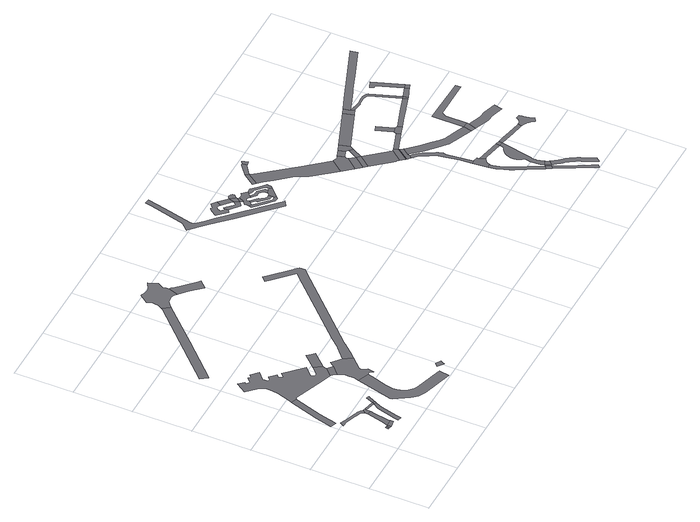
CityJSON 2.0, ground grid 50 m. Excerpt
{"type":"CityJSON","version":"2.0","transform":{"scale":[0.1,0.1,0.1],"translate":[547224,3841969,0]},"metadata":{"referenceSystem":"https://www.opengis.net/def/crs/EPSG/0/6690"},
"CityObjects":{
"road1":{"type":"Road","geometry":[{"type":"MultiSurface","lod":"1","boundaries":[[[0,1,2,3]]]}]},
"road2":{"type":"Road","attributes":{"RoadStructureAttribute.sectionType":"1"},"geometry":[{"type":"MultiSurface","lod":"1","boundaries":[[[3,2,4,5]]]}]},
"road3":{"type":"Road","geometry":[{"type":"MultiSurface","lod":"1","boundaries":[[[6,5,4,7]]]}]},
"road4":{"type":"Road","attributes":{"RoadStructureAttribute.sectionType":"1"},"geometry":[{"type":"MultiSurface","lod":"1","boundaries":[[[8,9,10,11,12,13,14,15,16,17,18,19,20,21,22,23]]]}]},
"road5":{"type":"Road","attributes":{"RoadStructureAttribute.sectionType":"1"},"geometry":[{"type":"MultiSurface","lod":"1","boundaries":[[[24,25,26,27,28,29,30,31]]]}]},
"road6":{"type":"Road","attributes":{"RoadStructureAttribute.sectionType":"1"},"geometry":[{"type":"MultiSurface","lod":"1","boundaries":[[[32,33,5,6,34,35,36,37]]]}]},
"road7":{"type":"Road","geometry":[{"type":"MultiSurface","lod":"1","boundaries":[[[23,22,32,37,38,39,40]]]}]},
"road8":{"type":"Road","geometry":[{"type":"MultiSurface","lod":"1","boundaries":[[[41,42,43,44,45,46,47,48,49,50]]]}]},
"road9":{"type":"Road","geometry":[{"type":"MultiSurface","lod":"1","boundaries":[[[40,39,41,51]]]}]},
"road10":{"type":"Road","geometry":[{"type":"MultiSurface","lod":"1","boundaries":[[[51,41,50,52]]]}]},
"road11":{"type":"Road","geometry":[{"type":"MultiSurface","lod":"1","boundaries":[[[53,54,55,51,52]]]}]},
"road12":{"type":"Road","geometry":[{"type":"MultiSurface","lod":"1","boundaries":[[[56,57,58,59,60,61,62,63,64,65,66,67,68,69,70,71,72,73,74,75,76,77,78,79,80,81,82,83,84,85,86,87,24,31,88,89,90,91,92,93,94,95,96]]]}]},
"road13":{"type":"Road","attributes":{"RoadStructureAttribute.sectionType":"1"},"geometry":[{"type":"MultiSurface","lod":"1","boundaries":[[[97,98,99,100,101,102,103,104,105,106,107,108,109,110,111,112,113,114,115,116,117,118,119]]]}]},
"road14":{"type":"Road","geometry":[{"type":"MultiSurface","lod":"1","boundaries":[[[93,92,120,121,122,123,124]]]}]},
"road15":{"type":"Road","geometry":[{"type":"MultiSurface","lod":"1","boundaries":[[[125,126,127,124,123,128,129,130,131,132,133,97,119,134,135,136,137,138,139,140,141]]]}]},
"road16":{"type":"Road","geometry":[{"type":"MultiSurface","lod":"1","boundaries":[[[142,143,144,145,96,95]]]}]},
"road17":{"type":"Road","attributes":{"RoadStructureAttribute.sectionType":"7"},"geometry":[{"type":"MultiSurface","lod":"1","boundaries":[[[146,147,148,149,150,151,152]]]}]},
"road18":{"type":"Road","geometry":[{"type":"MultiSurface","lod":"1","boundaries":[[[153,154,155,156,157]]]}]},
"road19":{"type":"Road","geometry":[{"type":"MultiSurface","lod":"1","boundaries":[[[158,159,160,161,162,163,164,165,166,167,168,169,146,152,170,171,172,173,174,175,176,177,178,179,180,181,182,183,184,185]]]}]},
"road20":{"type":"Road","geometry":[{"type":"MultiSurface","lod":"1","boundaries":[[[186,187,188,189,190,191,192,193,194,195,196,197,198,199,200,201,202,203,204,205,206,207,141,140,208]]]}]},
"road21":{"type":"Road","attributes":{"RoadStructureAttribute.sectionType":"1"},"geometry":[{"type":"MultiSurface","lod":"1","boundaries":[[[209,210,211,212,213,214,215,216,217,218,180,179]]]}]},
"road22":{"type":"Road","geometry":[{"type":"MultiSurface","lod":"1","boundaries":[[[219,220,221,222,223,224,225,226,227,228,229,230,231,232,233,234,235,236,237,238,239,240]]]}]},
"road23":{"type":"Road","attributes":{"RoadStructureAttribute.sectionType":"1"},"geometry":[{"type":"MultiSurface","lod":"1","boundaries":[[[241,242,243,244,245,246,247,248,249,250,251,252,253,254,255,256,257,258,259,260,261,262,263,264,265,266,267,268,269]]]}]},
"road24":{"type":"Road","geometry":[{"type":"MultiSurface","lod":"1","boundaries":[[[270,271,272,273,229,228,274,275,276,277,278]]]}]},
"road25":{"type":"Road","geometry":[{"type":"MultiSurface","lod":"1","boundaries":[[[240,239,279,278,280]]]}]},
"road26":{"type":"Road","geometry":[{"type":"MultiSurface","lod":"1","boundaries":[[[280,278,277,281,282,283]]]}]},
"road27":{"type":"Road","geometry":[{"type":"MultiSurface","lod":"1","boundaries":[[[281,277,284,285]]]}]},
"road28":{"type":"Road","geometry":[{"type":"MultiSurface","lod":"1","boundaries":[[[286,287,288,289,290,291,292,293,294,295,296,297,298,299]]]}]},
"road29":{"type":"Road","geometry":[{"type":"MultiSurface","lod":"1","boundaries":[[[300,301,302,303,304,305,306,280,283]]]}]},
"road30":{"type":"Road","geometry":[{"type":"MultiSurface","lod":"1","boundaries":[[[307,308,309,310,285,284,311,312,313,286,299,314,315,316,317,318,319,320,321,322,323,324,325]]]}]},
"road31":{"type":"Road","geometry":[{"type":"MultiSurface","lod":"1","boundaries":[[[326,327,328,329,330,316,315,331,332,333,334,335,336,337]]]}]},
"road32":{"type":"Road","geometry":[{"type":"MultiSurface","lod":"1","boundaries":[[[338,339,340,341,342,343,322,321,344,345,346,347,348,349,350]]]}]},
"road33":{"type":"Road","geometry":[{"type":"MultiSurface","lod":"1","boundaries":[[[350,349,351,352,337,336,294,293,353,354,355]]]}]},
"road34":{"type":"Road","geometry":[{"type":"MultiSurface","lod":"1","boundaries":[[[356,357,358,359,360,361,325,324,362,363,364,365,366,367,368,355,354]]]}]},
"road35":{"type":"Road","geometry":[{"type":"MultiSurface","lod":"1","boundaries":[[[369,370,371,372]]]}]},
"road36":{"type":"Road","attributes":{"RoadStructureAttribute.sectionType":"1"},"geometry":[{"type":"MultiSurface","lod":"1","boundaries":[[[373,374,375,369,372,376,377,378]]]}]},
"road37":{"type":"Road","attributes":{"RoadStructureAttribute.sectionType":"1"},"geometry":[{"type":"MultiSurface","lod":"1","boundaries":[[[379,380,381,382,372,371,383,384,385,386,387,388,389,390,391]]]}]},
"road38":{"type":"Road","geometry":[{"type":"MultiSurface","lod":"1","boundaries":[[[392,378,377,393,394]]]}]},
"road39":{"type":"Road","geometry":[{"type":"MultiSurface","lod":"1","boundaries":[[[395,396,397,391,390,398,399,400,401,402]]]}]},
"road40":{"type":"Road","attributes":{"RoadStructureAttribute.sectionType":"1"},"geometry":[{"type":"MultiSurface","lod":"1","boundaries":[[[399,398,403,404]]]}]},
"road41":{"type":"Road","geometry":[{"type":"MultiSurface","lod":"1","boundaries":[[[404,403,405,406]]]}]},
"road42":{"type":"Road","attributes":{"RoadStructureAttribute.sectionType":"1"},"geometry":[{"type":"MultiSurface","lod":"1","boundaries":[[[407,408,406,405,409,410,411,412,413,414,415,416]]]}]},
"road43":{"type":"Road","attributes":{"RoadStructureAttribute.sectionType":"1"},"geometry":[{"type":"MultiSurface","lod":"1","boundaries":[[[417,402,401,418]]]}]},
"road44":{"type":"Road","attributes":{"RoadStructureAttribute.sectionType":"1"},"geometry":[{"type":"MultiSurface","lod":"1","boundaries":[[[419,404,406,420]]]}]},
"road45":{"type":"Road","geometry":[{"type":"MultiSurface","lod":"1","boundaries":[[[421,422,416,415,423,424,425]]]}]},
"road46":{"type":"Road","geometry":[{"type":"MultiSurface","lod":"1","boundaries":[[[426,417,418,419,420,427]]]}]},
"road47":{"type":"Road","attributes":{"RoadStructureAttribute.sectionType":"1"},"geometry":[{"type":"MultiSurface","lod":"1","boundaries":[[[428,429,430,431,432,433,434,435,436,437,438,439,440,441,442,443,444,445,446,447,448,449,450,451,452,453,454,455,456]]]}]},
"road48":{"type":"Road","attributes":{"RoadStructureAttribute.sectionType":"1"},"geometry":[{"type":"MultiSurface","lod":"1","boundaries":[[[457,458,459,460,461,462,463,464,465,466,467,468,469,470,471,472,473,474]]]}]},
"road49":{"type":"Road","attributes":{"RoadStructureAttribute.sectionType":"1"},"geometry":[{"type":"MultiSurface","lod":"1","boundaries":[[[425,424,475,476]]]}]},
"road50":{"type":"Road","attributes":{"RoadStructureAttribute.sectionType":"1"},"geometry":[{"type":"MultiSurface","lod":"1","boundaries":[[[476,475,477,478,479,442,441,480,481]]]}]},
"road51":{"type":"Road","geometry":[{"type":"MultiSurface","lod":"1","boundaries":[[[482,456,455,483,465,464,484,485,486,487,488,489,490,491]]]}]},
"road52":{"type":"Road","geometry":[{"type":"MultiSurface","lod":"1","boundaries":[[[474,473,492,493]]]}]},
"road53":{"type":"Road","geometry":[{"type":"MultiSurface","lod":"1","boundaries":[[[494,474,493,495,496]]]}]},
"road54":{"type":"Road","attributes":{"RoadStructureAttribute.sectionType":"1"},"geometry":[{"type":"MultiSurface","lod":"1","boundaries":[[[497,498,493,492,499,500]]]}]},
"road55":{"type":"Road","geometry":[{"type":"MultiSurface","lod":"1","boundaries":[[[501,502,503,494,496,504]]]}]},
"road56":{"type":"Road","geometry":[{"type":"MultiSurface","lod":"1","boundaries":[[[505,506,507,508,509,510,511,512,513,514,515,516,517,518,519,520,521,522,523,524,525,526,527,528,529,530,531,532,533,534,535,536,537,504,496,538,539,540,541,542,543,544,545,546,547,548,549,550,551,552,553,554,555,556,557,558,559,560,561,562,563,564,565,566,567,568,569,570,571]]]}]},
"road57":{"type":"Road","attributes":{"RoadStructureAttribute.sectionType":"1"},"geometry":[{"type":"MultiSurface","lod":"1","boundaries":[[[491,490,572,573,574,575,576,577]]]}]},
"road58":{"type":"Road","geometry":[{"type":"MultiSurface","lod":"1","boundaries":[[[576,578,579,580,581,582,583,584,585,586,587,588,589,590,591,592,593,594,595,596,597,598,599,494,503,600,601,602,603,604,605,606,607,608,609]]]}]},
"road59":{"type":"Road","attributes":{"RoadStructureAttribute.sectionType":"1"},"geometry":[{"type":"MultiSurface","lod":"1","boundaries":[[[610,611,421,425,612,613]]]}]},
"road60":{"type":"Road","attributes":{"RoadStructureAttribute.sectionType":"1"},"geometry":[{"type":"MultiSurface","lod":"1","boundaries":[[[614,615,616,617,618,619,620,621,622,623,481,480,624,625,626,627,628,629,630,631,632]]]}]},
"road61":{"type":"Road","attributes":{"RoadStructureAttribute.sectionType":"1"},"geometry":[{"type":"MultiSurface","lod":"1","boundaries":[[[633,426,427,634]]]}]},
"road62":{"type":"Road","geometry":[{"type":"MultiSurface","lod":"1","boundaries":[[[577,576,609,635]]]}]},
"road63":{"type":"Road","geometry":[{"type":"MultiSurface","lod":"1","boundaries":[[[636,637,638,639]]]}]},
"road64":{"type":"Road","geometry":[{"type":"MultiSurface","lod":"1","boundaries":[[[639,638,610,613,640,641]]]}]},
"road65":{"type":"Road","attributes":{"RoadStructureAttribute.sectionType":"1"},"geometry":[{"type":"MultiSurface","lod":"1","boundaries":[[[642,643,644,635,609,645,646,647,648,649]]]}]},
"road66":{"type":"Road","geometry":[{"type":"MultiSurface","lod":"1","boundaries":[[[632,631,650,651,652]]]}]},
"road67":{"type":"Road","geometry":[{"type":"MultiSurface","lod":"1","boundaries":[[[653,633,634,654,655]]]}]},
"road68":{"type":"Road","attributes":{"RoadStructureAttribute.sectionType":"1"},"geometry":[{"type":"MultiSurface","lod":"1","boundaries":[[[656,657,658,659,660,661,641,640,662,663,664,665,666]]]}]},
"road69":{"type":"Road","attributes":{"RoadStructureAttribute.sectionType":"1"},"geometry":[{"type":"MultiSurface","lod":"1","boundaries":[[[667,668,669,651,650,670,671,672,673]]]}]},
"road70":{"type":"Road","geometry":[{"type":"MultiSurface","lod":"1","boundaries":[[[674,675,676,677,678,679,680,681,649,648,682,683,684,685,686,687,688,689,690,691,692,693,694,695,696,697,698,699,700,701,702,703]]]}]},
"road71":{"type":"Road","attributes":{"RoadStructureAttribute.sectionType":"1"},"geometry":[{"type":"MultiSurface","lod":"1","boundaries":[[[704,705,706,707,708,709,710,711,655,654,712,713,714,715,716,717,718,656,719]]]}]},
"road72":{"type":"Road","attributes":{"RoadStructureAttribute.sectionType":"1"},"geometry":[{"type":"MultiSurface","lod":"1","boundaries":[[[720,721,632,652,722,723,724,725]]]}]},
"road73":{"type":"Road","geometry":[{"type":"MultiSurface","lod":"1","boundaries":[[[719,656,666,726]]]}]},
"road74":{"type":"Road","attributes":{"RoadStructureAttribute.sectionType":"1"},"geometry":[{"type":"MultiSurface","lod":"1","boundaries":[[[727,719,726,728,729,730,731,732]]]}]},
"road75":{"type":"Road","geometry":[{"type":"MultiSurface","lod":"1","boundaries":[[[733,734,735,736,727,737]]]}]},
"road76":{"type":"Road","attributes":{"RoadStructureAttribute.sectionType":"1"},"geometry":[{"type":"MultiSurface","lod":"1","boundaries":[[[738,739,740,653,655,741,742,743,744,745]]]}]},
"road77":{"type":"Road","geometry":[{"type":"MultiSurface","lod":"1","boundaries":[[[737,727,732,746]]]}]}
},
"vertices":[
[176,193,0],[172,165,0],[187,163,0],[190,191,0],
[209,159,0],[207,188,0],
[266,192,0],[268,169,0],
[263,447,0],[238,462,0],[231,464,0],[215,470,0],[208,472,0],[140,496,0],[75,523,0],[57,487,0],[106,483,0],[191,451,0],[197,449,0],[210,445,0],[231,437,0],[246,424,0],[256,404,0],[276,430,0],
[124,960,0],[43,710,0],[7,575,0],[12,567,0],[55,553,0],[59,568,0],[93,705,0],[168,939,0],
[259,379,0],[226,252,0],[265,215,0],[265,230,0],[287,345,0],[291,371,0],
[294,385,0],[296,410,0],[298,425,0],
[381,389,0],[347,336,0],[303,183,0],[296,145,0],[296,141,0],[327,132,0],[329,138,0],[336,176,0],[374,323,0],[399,376,0],
[388,404,0],
[406,391,0],
[411,401,0],[438,459,0],[413,469,0],
[493,927,0],[476,927,0],[466,937,0],[460,952,0],[465,967,0],[527,1027,0],[381,1168,0],[354,1141,0],[331,1170,0],[351,1191,0],[303,1243,0],[283,1225,0],[273,1222,0],[258,1230,0],[258,1255,0],[262,1270,0],[322,1328,0],[265,1380,0],[244,1359,0],[226,1377,0],[189,1341,0],[159,1366,0],[169,1376,0],[131,1418,0],[73,1334,0],[148,1258,0],[160,1239,0],[170,1216,0],[176,1191,0],[176,1146,0],[167,1094,0],[133,986,0],[183,951,0],[341,890,0],[399,871,0],[496,834,0],[519,825,0],[584,887,0],[581,890,0],[593,923,0],[549,985,0],
[569,610,0],[489,307,0],[492,285,0],[568,165,0],[583,146,0],[611,121,0],[636,106,0],[669,89,0],[915,11,0],[932,102,0],[914,106,0],[696,172,0],[671,186,0],[645,209,0],[623,233,0],[615,246,0],[605,278,0],[602,306,0],[599,336,0],[604,366,0],[613,401,0],[652,536,0],[662,571,0],
[525,820,0],[539,810,0],[550,793,0],[556,783,0],[625,848,0],
[719,834,0],[679,871,0],[659,889,0],[562,773,0],[565,767,0],[572,748,0],[578,723,0],[580,703,0],[578,648,0],[682,574,0],[704,544,0],[716,602,0],[689,639,0],[688,649,0],[696,669,0],[779,754,0],[732,822,0],
[700,1037,0],[676,1060,0],[648,1090,0],[607,1046,0],
[647,2311,0],[640,2301,0],[237,1891,0],[53,1705,0],[96,1643,0],[399,1952,0],[689,2250,0],
[1031,128,0],[1036,140,0],[996,164,0],[969,139,0],[1017,100,0],
[857,2530,0],[799,2499,0],[780,2494,0],[755,2497,0],[735,2504,0],[722,2510,0],[710,2516,0],[658,2443,0],[668,2418,0],[671,2396,0],[671,2368,0],[664,2345,0],[700,2261,0],[702,2263,0],[709,2269,0],[725,2281,0],[742,2292,0],[772,2297,0],[795,2297,0],[820,2287,0],[829,2280,0],[842,2270,0],[871,2355,0],[866,2380,0],[863,2405,0],[871,2425,0],[883,2443,0],[891,2452,0],
[889,873,0],[906,896,0],[1482,1484,0],[1486,1488,0],[1505,1507,0],[1514,1520,0],[1516,1534,0],[1517,1549,0],[1512,1565,0],[1487,1593,0],[1480,1599,0],[1336,1737,0],[1300,1772,0],[1262,1732,0],[1300,1696,0],[1440,1562,0],[1447,1555,0],[1447,1550,0],[1425,1528,0],[905,994,0],[846,931,0],[830,915,0],[802,778,0],
[893,2223,0],[953,2162,0],[956,2158,0],[999,2114,0],[1027,2144,0],[1054,2173,0],[1056,2175,0],[1037,2193,0],[892,2333,0],[884,2345,0],
[1870,2485,0],[1846,2463,0],[1838,2455,0],[1837,2456,0],[1825,2467,0],[1800,2445,0],[1767,2396,0],[1844,2318,0],[1861,2330,0],[1869,2335,0],[1863,2365,0],[1849,2365,0],[1839,2375,0],[1833,2387,0],[1838,2408,0],[1846,2418,0],[1856,2425,0],[1861,2425,0],[1868,2425,0],[1878,2420,0],[1886,2413,0],[1910,2451,0],
[1665,2938,0],[1654,2889,0],[1641,2838,0],[1596,2652,0],[1577,2582,0],[1529,2532,0],[1522,2524,0],[1529,2518,0],[1631,2418,0],[1702,2348,0],[1796,2256,0],[1992,2064,0],[2039,2018,0],[2098,1960,0],[2120,1975,0],[2145,1991,0],[2140,1995,0],[2104,2030,0],[2055,2077,0],[2031,2100,0],[1830,2295,0],[1734,2387,0],[1683,2437,0],[1620,2498,0],[1614,2526,0],[1614,2528,0],[1612,2538,0],[1669,2780,0],[1706,2934,0],
[1945,2314,0],[1942,2311,0],[1890,2362,0],[1874,2378,0],[1950,2271,0],[1957,2271,0],[1969,2281,0],[1987,2296,0],[1969,2336,0],
[1961,2343,0],[1981,2384,0],
[2014,2332,0],[2016,2340,0],[2016,2342,0],
[2004,2276,0],[2024,2317,0],
[1978,2216,0],[1968,2191,0],[2049,2116,0],[2063,2103,0],[2090,2078,0],[2114,2055,0],[2144,2053,0],[2162,2071,0],[2149,2081,0],[2114,2083,0],[2077,2119,0],[2069,2127,0],[2066,2131,0],[1995,2201,0],
[2029,2352,0],[2039,2367,0],[2038,2384,0],[2026,2394,0],[2013,2399,0],[2003,2399,0],[1993,2394,0],
[2074,2330,0],[2057,2317,0],[2049,2316,0],[2039,2315,0],[1984,2260,0],[1977,2254,0],[1980,2233,0],[2014,2218,0],[2015,2219,0],[2027,2239,0],[2022,2252,0],[2030,2260,0],[2040,2265,0],[2053,2257,0],[2071,2241,0],[2082,2260,0],[2096,2272,0],[2100,2275,0],[2114,2290,0],
[2121,2131,0],[2101,2153,0],[2092,2163,0],[2083,2173,0],[2085,2188,0],[2050,2185,0],[2044,2176,0],[2078,2144,0],[2080,2142,0],[2119,2105,0],[2149,2101,0],[2145,2131,0],
[2200,2181,0],[2194,2187,0],[2148,2232,0],[2147,2233,0],[2144,2233,0],[2110,2235,0],[2110,2208,0],[2128,2212,0],[2135,2213,0],[2142,2207,0],[2170,2181,0],[2171,2154,0],[2201,2161,0],
[2171,2146,0],[2156,2131,0],[2223,2130,0],[2233,2140,0],[2221,2159,0],
[2248,2154,0],[2253,2194,0],[2246,2200,0],[2191,2252,0],[2149,2291,0],[2144,2291,0],[2115,2262,0],[2123,2258,0],[2131,2257,0],[2149,2256,0],[2152,2256,0],[2163,2246,0],[2220,2194,0],
[2275,2393,0],[2206,2294,0],[2228,2272,0],[2295,2368,0],
[2372,2468,0],[2369,2469,0],[2353,2456,0],[2375,2423,0],[2388,2426,0],[2381,2466,0],
[2577,2016,0],[2550,2047,0],[2302,2355,0],[2296,2366,0],[2267,2232,0],[2318,2169,0],[2429,2038,0],[2458,1984,0],[2478,1946,0],[2488,1929,0],[2490,1924,0],[2631,1758,0],[2713,1859,0],
[2400,2484,0],[2421,2435,0],[2413,2464,0],
[2759,1850,0],[2750,1847,0],[2731,1853,0],[2705,1670,0],[2784,1768,0],[2787,1786,0],[2789,1797,0],[2773,1856,0],
[2746,1622,0],[2825,1720,0],
[2771,1593,0],[2850,1690,0],
[3010,1501,0],[3009,1502,0],[2875,1470,0],[2891,1453,0],[2892,1452,0],[2905,1438,0],[2918,1424,0],[2920,1423,0],[2935,1407,0],[3012,1499,0],
[2832,1878,0],[2847,1819,0],
[2869,1800,0],[2897,1777,0],
[3033,1505,0],[3021,1501,0],[2951,1391,0],[2969,1368,0],[3042,1466,0],
[2892,1901,0],[2916,1810,0],
[3153,1118,0],[3155,1138,0],[3155,1141,0],[3155,1143,0],[3145,1178,0],[3135,1196,0],[3127,1211,0],[3117,1228,0],[3104,1255,0],[3089,1285,0],[3066,1313,0],[3038,1345,0],[3023,1357,0],[3023,1360,0],[3000,1338,0],[3014,1322,0],[3034,1302,0],[3052,1280,0],[3067,1252,0],[3082,1225,0],[3098,1195,0],[3110,1163,0],[3118,1123,0],[3129,1060,0],[3136,1017,0],[3140,993,0],[3140,953,0],[3146,894,0],[3177,899,0],
[3233,622,0],[3220,644,0],[3210,674,0],[3205,694,0],[3197,719,0],[3192,744,0],[3192,764,0],[3192,772,0],[3161,765,0],[3164,746,0],[3170,706,0],[3180,678,0],[3190,646,0],[3203,609,0],[3221,571,0],[3312,407,0],[3335,364,0],[3359,383,0],
[2972,1365,0],[3043,1465,0],
[2981,1354,0],[2987,1349,0],[2998,1340,0],[3024,1381,0],[3067,1438,0],
[3217,890,0],[3154,813,0],[3202,792,0],[3206,799,0],[3211,805,0],[3217,810,0],[3223,815,0],[3230,819,0],[3237,822,0],[3214,871,0],
[3358,321,0],[3382,339,0],
[3373,390,0],[3396,348,0],[3396,347,0],
[3524,70,0],[3427,254,0],[3525,5,0],[3549,23,0],
[3418,386,0],[3413,397,0],[3409,409,0],[3424,378,0],
[3606,81,0],[3602,90,0],[3598,99,0],[3594,108,0],[3590,117,0],[3586,127,0],[3582,136,0],[3578,145,0],[3574,155,0],[3570,164,0],[3566,173,0],[3563,183,0],[3557,194,0],[3551,206,0],[3545,217,0],[3539,228,0],[3532,239,0],[3525,250,0],[3522,253,0],[3517,260,0],[3510,271,0],[3502,281,0],[3493,291,0],[3485,300,0],[3478,307,0],[3472,315,0],[3465,322,0],[3459,330,0],[3453,338,0],[3447,345,0],[3441,353,0],[3435,361,0],[3429,369,0],[3402,338,0],[3409,330,0],[3415,321,0],[3421,313,0],[3428,305,0],[3435,297,0],[3441,289,0],[3448,281,0],[3455,273,0],[3463,264,0],[3471,255,0],[3478,246,0],[3485,237,0],[3492,227,0],[3498,218,0],[3504,208,0],[3510,197,0],[3516,187,0],[3523,173,0],[3526,167,0],[3529,159,0],[3533,149,0],[3537,140,0],[3541,130,0],[3545,120,0],[3549,111,0],[3553,101,0],[3557,92,0],[3561,83,0],[3565,73,0],[3570,62,0],[3579,47,0],[3587,34,0],[3614,67,0],
[3245,824,0],[3252,825,0],[3260,825,0],[3268,824,0],[3420,793,0],[3425,828,0],
[3412,757,0],[3390,747,0],[3372,734,0],[3356,718,0],[3344,699,0],[3335,678,0],[3331,655,0],[3331,633,0],[3335,610,0],[3343,589,0],[3355,570,0],[3366,557,0],[3359,527,0],[3357,513,0],[3356,498,0],[3356,483,0],[3356,468,0],[3357,454,0],[3360,439,0],[3363,424,0],[3366,410,0],[3371,396,0],[3405,421,0],[3401,433,0],[3399,446,0],[3397,458,0],[3396,471,0],[3396,483,0],[3396,496,0],[3397,509,0],[3399,521,0],[3453,787,0],
[3199,1562,0],[3151,1546,0],[3140,1500,0],[3208,1524,0],
[3472,1138,0],[3439,1151,0],[3309,1202,0],[3271,1237,0],[3256,1250,0],[3247,1259,0],[3239,1265,0],[3232,1271,0],[3155,1339,0],[3096,1405,0],[3033,1371,0],[3045,1358,0],[3105,1292,0],[3193,1212,0],[3194,1211,0],[3224,1184,0],[3267,1145,0],[3472,1060,0],[3490,1129,0],
[3226,2030,0],[3250,1938,0],
[3458,821,0],
[3201,1738,0],[3159,1723,0],[3208,1586,0],[3251,1599,0],
[3283,1551,0],[3274,1588,0],
[3687,775,0],[3541,805,0],[3517,809,0],[3517,774,0],[3534,770,0],[3677,743,0],[3689,740,0],[3696,774,0],
[3514,1043,0],[3538,1110,0],[3539,1129,0],
[3269,2046,0],[3300,1957,0],[3284,1987,0],
[3577,1691,0],[3567,1688,0],[3508,1668,0],[3470,1655,0],[3435,1643,0],[3303,1598,0],[3355,1576,0],[3475,1614,0],[3483,1617,0],[3509,1625,0],[3586,1649,0],
[3739,1052,0],[3708,1061,0],[3646,1069,0],[3634,994,0],[3694,987,0],[3797,957,0],[3812,1030,0],
[3754,814,0],[3750,805,0],[3745,797,0],[3739,790,0],[3732,784,0],[3724,780,0],[3715,776,0],[3706,774,0],[3700,737,0],[3712,732,0],[3723,727,0],[3734,720,0],[3744,713,0],[3753,705,0],[3762,697,0],[3770,687,0],[3777,677,0],[3784,667,0],[3816,687,0],[3811,698,0],[3807,708,0],[3803,719,0],[3800,730,0],[3797,741,0],[3795,753,0],[3793,764,0],[3792,775,0],[3791,787,0],[3790,798,0],[3790,809,0],
[3506,1945,0],[3505,1947,0],[3493,1960,0],[3480,1969,0],[3461,1975,0],[3440,1976,0],[3420,1976,0],[3391,1969,0],[3375,1947,0],[3381,1956,0],[3417,1957,0],[3440,1955,0],[3469,1949,0],[3488,1938,0],[3506,1887,0],[3595,1697,0],
[3511,1400,0],[3491,1400,0],[3541,1312,0],[3560,1345,0],[3883,1346,0],[3884,1394,0],
[3604,1655,0],
[3688,1728,0],[3646,1668,0],[3654,1673,0],[3656,1674,0],[3666,1680,0],[3700,1691,0],
[3634,1993,0],[3579,1972,0],[3593,1935,0],[3611,1941,0],[3726,1741,0],
[3882,2282,0],[3504,2136,0],[3383,2090,0],[3389,2028,0],[3478,2063,0],[3504,2073,0],[3685,2142,0],[3893,2221,0],
[3738,1704,0]
]}
